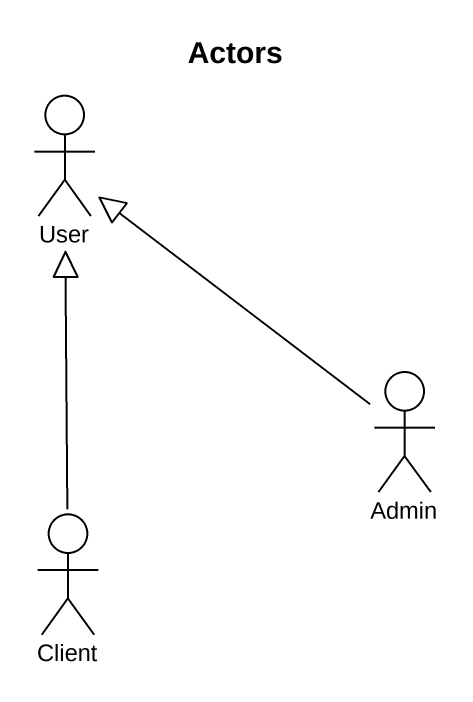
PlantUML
@startuml
title Actors
actor User
actor Admin
actor Client
Admin -up-|> User
Client -up-|> User
@enduml
